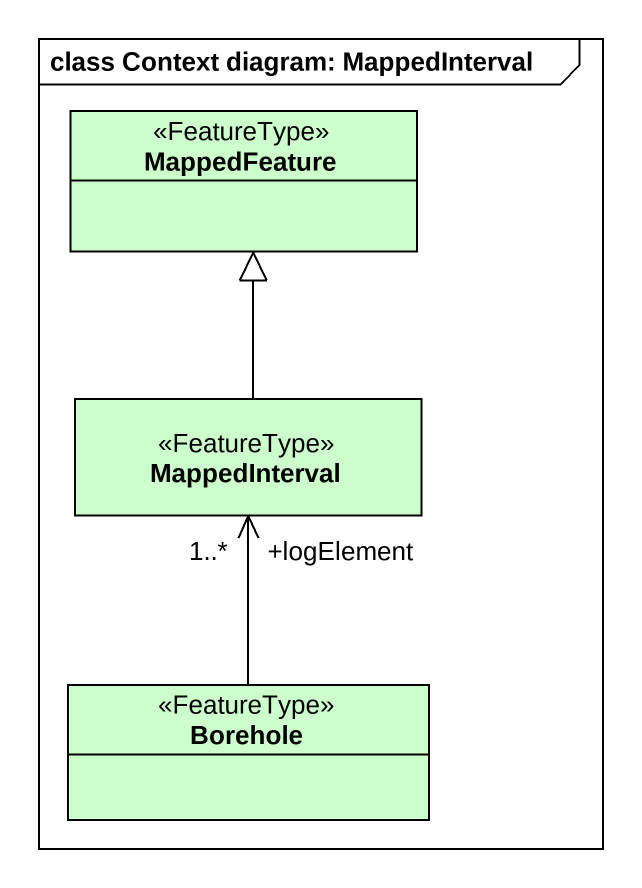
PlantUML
@startuml
mainframe class Context diagram: MappedInterval
hide circle
hide empty members
class MappedFeature <<FeatureType>> #CCFFCC
class MappedInterval <<FeatureType>> #CCFFCC
class Borehole <<FeatureType>> #CCFFCC
MappedInterval -up-|> MappedFeature
Borehole -up-> "+logElement\n1..*" MappedInterval
@enduml
